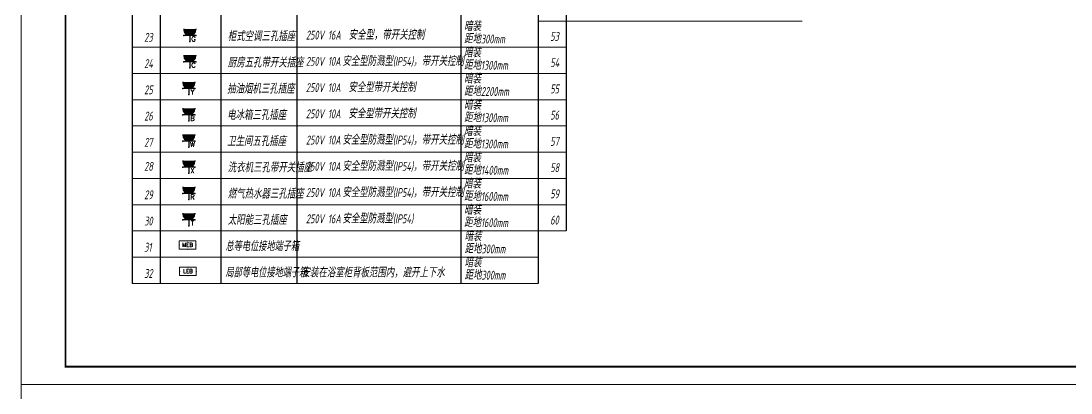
# Model space of a CAD drawing. Extents: x 2803505 to 5851001, y -1372902 to 24339.
# Drawn here: x 2833503 to 2892428, y -689729 to -668852 of the extents above; entities that cross this region are included whole.
import ezdxf
from ezdxf.enums import TextEntityAlignment as Align
from ezdxf.xclip import XClip

# ---------------------------------------------------------------- set-up
doc = ezdxf.new("R2010")
doc.units = 0
doc.header["$LTSCALE"] = 1000
doc.header["$MEASUREMENT"] = 0
doc.header["$XCLIPFRAME"] = 2
doc.linetypes.add('DOTE', pattern=[2.42, 2, -0.2, 0.02, -0.2])
doc.layers.get('0').update_dxf_attribs({"linetype": 'CONTINUOUS'})
for name, color, linetype, lineweight in [('DIM', 3, 'CONTINUOUS', 20), ('DOTE', 19, 'DOTE', 9), ('EQUIP-消防', 3, 'CONTINUOUS', 20), ('图框', 147, 'CONTINUOUS', 20)]:
    doc.layers.add(name, color=color, linetype=linetype, lineweight=lineweight)
doc.layers.add('EQUIP-插座', color=3, linetype='CONTINUOUS')
doc.layers.add('TK', color=252, linetype='CONTINUOUS')
doc.styles.add('_TEL_DIM', font='SIMPLEX', dxfattribs={"width": 0.8, "height": 3.5, "bigfont": 'HZTXT'})
doc.styles.add('HZTXT', font='gbeitc.shx', dxfattribs={"width": 0.8, "height": 400, "bigfont": 'hztxt.shx'})

# ---------------------------------------------------------------- blocks, each defined once
blk = doc.blocks.new('A$C74D73064')
at = {"layer": 'DOTE', "color": 252}
for p, q in [((-13745, 93137), (-13745, 8149)), ((-5795, 93137), (-5795, 8149)), ((-345, 93137), (-345, 8149)), ((5105, 93137), (5105, 8149)), ((10555, 93137), (10555, 8149)), ((16380, 93137), (16380, 8149)), ((21830, 93137), (21830, 8149)), ((27280, 93137), (27280, 8149))]:
    blk.add_line(p, q, dxfattribs=at)
blk = doc.blocks.new('$equip$00002389')
for p, q in [((-0.65, 0.65), (-0.65, 0)), ((0.65, 0.65), (-0.65, 0.65)), ((-0.65, 0), (0.65, 0)), ((0.65, 0), (0.65, 0.65))]:
    blk.add_line(p, q)
at = {"const_width": 0.05}
blk.add_lwpolyline([(-0.65, 0.65), (0.65, 0.65), (0.65, 0), (-0.65, 0), (-0.65, 0.65), (0.65, 0.65)], dxfattribs=at)
for p in [(-0.65, 0.325), (0, 0.65), (0, 0), (0.65, 0.325)]:
    blk.add_point(p)
at = {"color": 7, "style": '_TEL_DIM'}
blk.add_attdef('$TEXT$', text='', height=0.3, dxfattribs=at).set_placement((0.006, 0.343), align=Align.MIDDLE_CENTER)
at = {"color": 7, "style": '_TEL_DIM', "flags": 1}
blk.add_attdef('A', text='', height=0.00002, dxfattribs=at).set_placement((0, 0), align=Align.MIDDLE_CENTER)
blk = doc.blocks.new('$equip$00001764')
for p, q in [((-0.5, 1.05), (-0.5, 1)), ((-0.5, 1), (0.5, 1)), ((0.5, 1.05), (0.5, 1)), ((0.5, 0.5), (-0.5, 0.5)), ((0, 0.5), (0, 0))]:
    blk.add_line(p, q)
blk.add_arc((0, 1), 0.5, 180, 0)
for p in [(-0.5, 0.5), (0, 0), (0.5, 0.5)]:
    blk.add_point(p)
for points in [[(0.433, 0.75), (-0.433, 0.75), (0.5, 1), (-0.5, 1)], [(0.25, 0.567), (-0.25, 0.567), (0.433, 0.75), (-0.433, 0.75)], [(0, 0.5), (0, 0.5), (0.25, 0.567), (-0.25, 0.567)]]:
    blk.add_solid(points)
at = {"color": 7, "style": '_TEL_DIM'}
blk.add_attdef('$TEXT$', text='', height=0.4, dxfattribs=at).set_placement((0.303, 0.211), align=Align.MIDDLE_CENTER)
at = {"color": 7, "style": '_TEL_DIM', "flags": 1}
blk.add_attdef('A', text='', height=0.00002, dxfattribs=at).set_placement((0, 0), align=Align.MIDDLE_CENTER)

msp = doc.modelspace()

# ---------------------------------------------------------------- linework, layer by layer
at = {"layer": 'DIM', "color": 2, "linetype": 'Continuous'}
for p, q in [((2862521.7, -668852), (2864092.1, -668852)), ((2862521.7, -668852), (2877334.2, -668852)), ((2839737.6, -670324.1), (2862521.7, -670324.1)), ((2862521.7, -670324.7), (2864092.1, -670324.7)), ((2839737.6, -671796.8), (2862521.7, -671796.8)), ((2862521.7, -671797.4), (2864092.1, -671797.4)), ((2839737.6, -673269.5), (2862521.7, -673269.5)), ((2862521.7, -673270), (2864092.1, -673270)), ((2839737.6, -674742.2), (2862521.7, -674742.2)), ((2862521.7, -674742.7), (2864092.1, -674742.7)), ((2839737.6, -676214.9), (2862521.7, -676214.9)), ((2862521.7, -676215.4), (2864092.1, -676215.4)), ((2839737.6, -677687.6), (2862521.7, -677687.6)), ((2862521.7, -677688.1), (2864092.1, -677688.1)), ((2839737.6, -679160.3), (2862521.7, -679160.3)), ((2862521.7, -679160.8), (2864092.1, -679160.8)), ((2839737.6, -680633), (2862521.7, -680633)), ((2862521.7, -680633.5), (2864092.1, -680633.5)), ((2839737.6, -682105.7), (2862521.7, -682105.7)), ((2839737.6, -683578.4), (2862521.7, -683578.4))]:
    msp.add_line(p, q, dxfattribs=at)
at = {"layer": 'TK', "color": 2}
for p, q in [((2839737.6, -634979.5), (2839737.6, -683578.4)), ((2841308, -634979.5), (2841308, -683578.4)), ((2844726.4, -634979.5), (2844726.4, -683578.4)), ((2848979.6, -634979.5), (2848979.6, -683578.4)), ((2858177.8, -634979.5), (2858177.8, -683578.4)), ((2862521.7, -634980), (2862521.7, -683578.4)), ((2864092.1, -634980), (2864092.1, -680633.5)), ((2862521.7, -636452.2), (2862521.7, -683578.4))]:
    msp.add_line(p, q, dxfattribs=at)
at = {"layer": '图框'}
for points in [[(2833503.5, -629853.6), (2917603.5, -629853.6), (2917603.5, -689253.6), (2833503.5, -689253.6)], [(2833503.5, -689253.6), (2917603.5, -689253.6), (2917603.5, -748653.6), (2833503.5, -748653.6)]]:
    msp.add_lwpolyline(points, close=True, dxfattribs=at)
at = {"layer": '图框', "const_width": 100}
msp.add_lwpolyline([(2916603.5, -688253.6), (2916603.5, -630853.6), (2836003.5, -630853.6), (2836003.5, -688253.6)], close=True, dxfattribs=at)

# ---------------------------------------------------------------- block references
ref = msp.add_blockref('A$C74D73064', (2860689.2, -781511.3))
XClip(ref).set_block_clipping_path([(-14883.2465648082, 50822.2568892687), (39116.7403027331, 70322.2568880918)])
at = {"layer": 'EQUIP-插座', "xscale": 678.8571428656578, "yscale": 678.8571428656578, "zscale": 678.8571428656578}
for p, values in [((2842979.4, -670003.2), {'$TEXT$': 'G'}), ((2842979.4, -671475.9), {'$TEXT$': 'C'}), ((2842920.3, -672980.9), {'$TEXT$': 'Y'}), ((2842920.3, -674453.6), {'$TEXT$': 'B'}), ((2842920.3, -675926.3), {'$TEXT$': 'W'}), ((2842920.3, -677399), {'$TEXT$': 'X'}), ((2842920.3, -678871.7), {'$TEXT$': 'R'}), ((2842920.3, -680344.4), {'$TEXT$': 'T'})]:
    msp.add_blockref('$equip$00001764', p, dxfattribs=at).add_auto_attribs(values)
at = {"layer": 'EQUIP-消防', "color": 7, "xscale": 720, "yscale": 720, "zscale": 720}
for p, values in [((2842849.4, -681664.3), {'$TEXT$': 'MEB'}), ((2842870.7, -683137), {'$TEXT$': 'LEB'})]:
    msp.add_blockref('$equip$00002389', p, dxfattribs=at).add_auto_attribs(values)

# ---------------------------------------------------------------- texts
at = {"color": 0, "style": 'HZTXT'}
for s, width, p in [('250V 16A  安全型，带开关控制', 0.7, (2849492.4, -669894.4)), ('暗装', 0.7, (2858370, -669411.6)), ('23', 0.7, (2840419, -670019.2)), ('柜式空调三孔插座', 0.7, (2845103.3, -669974.8)), ('距地300mm', 0.7, (2858370, -670113.2)), ('53', 0.7, (2863203, -669967.4)), ('暗装', 0.7, (2858370, -670884.3)), ('24', 0.7, (2840419, -671491.9)), ('厨房五孔带开关插座', 0.7, (2845103.3, -671447.5)), ('250V 10A', 0.7, (2849492.4, -671367.1)), ('安全型防溅型(IP54)，带开关控制', 0.7, (2851534.1, -671367.1)), ('距地1300mm', 0.7, (2858370, -671585.9)), ('54', 0.7, (2863203, -671440.1)), ('250V 10A  安全型带开关控制', 0.7, (2849492.4, -672839.8)), ('暗装', 0.7, (2858370, -672357)), ('25', 0.7, (2840419, -672964.6)), ('抽油烟机三孔插座', 0.7, (2845066, -672920.2)), ('距地2200mm', 0.7, (2858370, -673058.6)), ('暗装', 0.7, (2858370, -673829.6)), ('26', 0.7, (2840419, -674437.3)), ('电冰箱三孔插座', 0.7, (2845066, -674392.9)), ('250V 10A  安全型带开关控制', 0.7, (2849492.4, -674312.5)), ('距地1300mm', 0.7, (2858370, -674531.3)), ('安全型防溅型(IP54)，带开关控制', 0.7, (2851534.1, -675785.2)), ('暗装', 0.7, (2858370, -675302.3)), ('27', 0.7, (2840419, -675910)), ('卫生间五孔插座', 0.7, (2845066, -675865.6)), ('250V 10A', 0.7, (2849492.4, -675785.2)), ('距地1300mm', 0.7, (2858370, -676004)), ('暗装', 0.7, (2858370, -676775)), ('28', 0.7, (2840419, -677257.3)), ('洗衣机三孔带开关插座', 0.7, (2845103.3, -677338.3)), ('250V 10A', 0.7, (2849492.4, -677257.9)), ('安全型防溅型(IP54)，带开关控制', 0.7, (2851534.1, -677257.9)), ('距地1400mm', 0.7, (2858370, -677476.7)), ('安全型防溅型(IP54)，带开关控制', 0.7, (2851534.1, -678730.6)), ('暗装', 0.7, (2858370, -678247.7)), ('29', 0.7, (2840419, -678855.4)), ('燃气热水器三孔插座', 0.7, (2845103.3, -678811)), ('250V 10A', 0.7, (2849492.4, -678730.6)), ('距地1600mm', 0.7, (2858370, -678949.4)), ('暗装', 0.7, (2858370, -679720.4)), ('30', 0.7, (2840419, -680328.1)), ('太阳能三孔插座', 0.7, (2845103.3, -680283.7)), ('250V 16A', 0.7, (2849492.4, -680203.3)), ('安全型防溅型(IP54)', 0.7, (2851534.1, -680203.3)), ('距地1600mm', 0.7, (2858370, -680422.1)), ('暗装', 0.7, (2858397.9, -681193.1)), ('31', 0.7, (2840419, -681800.8)), ('总等电位接地端子箱', 0.68, (2844972.8, -681756.4)), ('距地300mm', 0.7, (2858397.9, -681894.7)), ('暗装', 0.7, (2858397.9, -682665.8)), ('32', 0.7, (2840419, -683273.5)), ('局部等电位接地端子箱', 0.68, (2844972.8, -683229)), ('安装在浴室柜背板范围内，避开上下水', 0.7, (2849243.2, -683232.9)), ('距地300mm', 0.7, (2858397.9, -683367.4))]:
    msp.add_text(s, height=500, dxfattribs=dict(at, width=width)).set_placement(p)
at = {"style": 'HZTXT', "width": 0.7}
for s, p in [('55', (2863203, -672912.8)), ('56', (2863203, -674385.5)), ('57', (2863203, -675858.2)), ('58', (2863203, -677330.9)), ('59', (2863203, -678803.6)), ('60', (2863203, -680276.3))]:
    msp.add_text(s, height=500, dxfattribs=at).set_placement(p)

doc.saveas('drawing.dxf')
